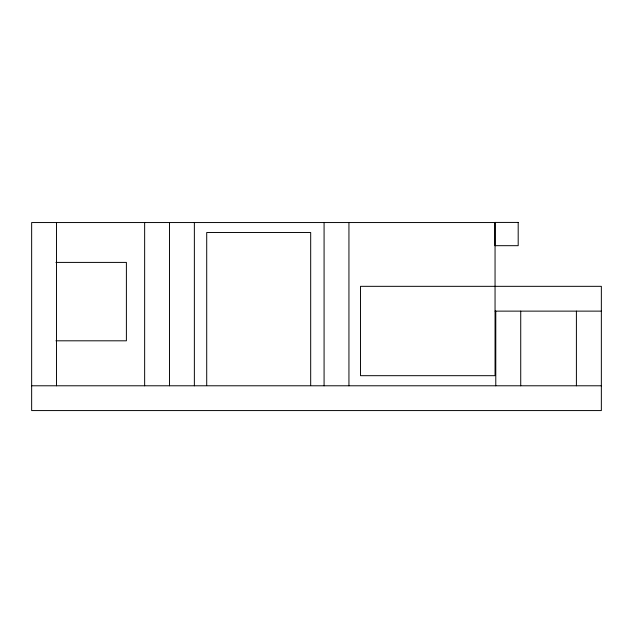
<?xml version="1.0" encoding="UTF-8"?>
<svg xmlns="http://www.w3.org/2000/svg" width="633" height="633" viewBox="0 0 633 633"><rect width="100%" height="100%" fill="white"/><g stroke="black" fill="none" stroke-linecap="round" stroke-linejoin="round"><path stroke-width="0.95" d="M55.918 262.41L126.394 262.41L126.394 340.807L55.918 340.807M495.053 311.127L601.35 311.127M31.65 385.782L601.35 385.782M576.402 311.127L576.402 385.782M520.73 311.127L520.73 385.782M495.781 311.127L495.781 385.782M348.941 222.547L348.941 385.782M324.08 222.547L324.08 385.782M310.684 385.394L310.684 232.517L206.714 232.517L206.714 385.394M194.363 222.547L194.363 385.782M169.509 222.547L169.509 385.782M144.648 222.547L144.648 385.782M56.511 222.547L56.511 385.782M518.19 222.428L494.935 222.428L494.935 245.683L518.19 245.683L518.19 222.428M495.053 222.547L31.65 222.547L31.65 410.572L601.35 410.572L601.35 286.33L360.517 286.33L360.517 375.685L495.053 375.685L495.053 222.547"/></g></svg>
